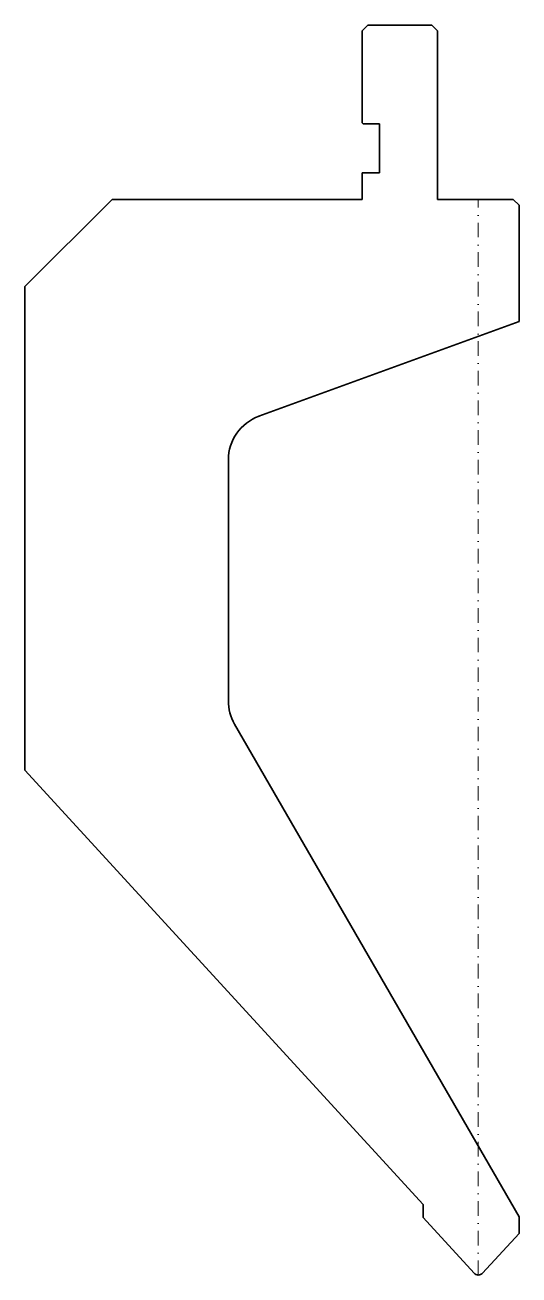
# Model space of a CAD drawing. Header units: millimetres. Extents: x -78 to 7, y 0 to 215.
import ezdxf

# ---------------------------------------------------------------- set-up
doc = ezdxf.new("R2010")
doc.units = ezdxf.units.MM
doc.header["$LTSCALE"] = 5
doc.linetypes.add('AUSGEZOGEN', pattern=[0])
doc.linetypes.add('DASHDOT', pattern=[1, 0.5, -0.25, 0, -0.25])
doc.layers.add('2', color=7, linetype='Continuous')

msp = doc.modelspace()

# ---------------------------------------------------------------- linework, layer by layer
at = {"layer": '2', "color": 7, "linetype": 'AUSGEZOGEN', "lineweight": 35}
for p, q in [((-19, 215), (-20, 214)), ((-8, 215), (-19, 215)), ((-7, 214), (-8, 215)), ((-20, 214), (-20, 198.2)), ((-7, 185), (-7, 214)), ((-20, 198.2), (-19.8, 198)), ((-19.8, 198), (-17, 198)), ((-17, 198), (-17, 189.6)), ((-17, 189.6), (-20, 189.6)), ((-20, 189.6), (-20, 185)), ((-63, 185), (-78, 170)), ((-20, 185), (-63, 185)), ((6, 185), (-7, 185)), ((7, 184), (6, 185)), ((7, 164), (7, 184)), ((-78, 170), (-78, 86.86)), ((-37.74, 147.72), (7, 164)), ((-43, 98.75), (-43, 140.2)), ((7, 10), (-41.93, 94.75)), ((-78, 86.86), (-9.49, 12.1)), ((-9.49, 12.1), (-9.49, 9.88)), ((-9.49, 9.88), (-0.74, 0.32)), ((7, 7.16), (7, 10)), ((0.74, 0.32), (7, 7.16))]:
    msp.add_line(p, q, dxfattribs=at)
at = {"layer": '2', "color": 7, "linetype": 'DASHDOT', "lineweight": 18}
msp.add_line((0, 0), (0, 185), dxfattribs=at)
at = {"layer": '2', "color": 7, "linetype": 'AUSGEZOGEN', "lineweight": 35}
for centre, radius, start, end in [((-35, 140.2), 8, 110, 180), ((-35, 98.75), 8, 180, 210), ((0, 1), 1, 222.5, 317.5)]:
    msp.add_arc(centre, radius, start, end, dxfattribs=at)

doc.saveas('drawing.dxf')
